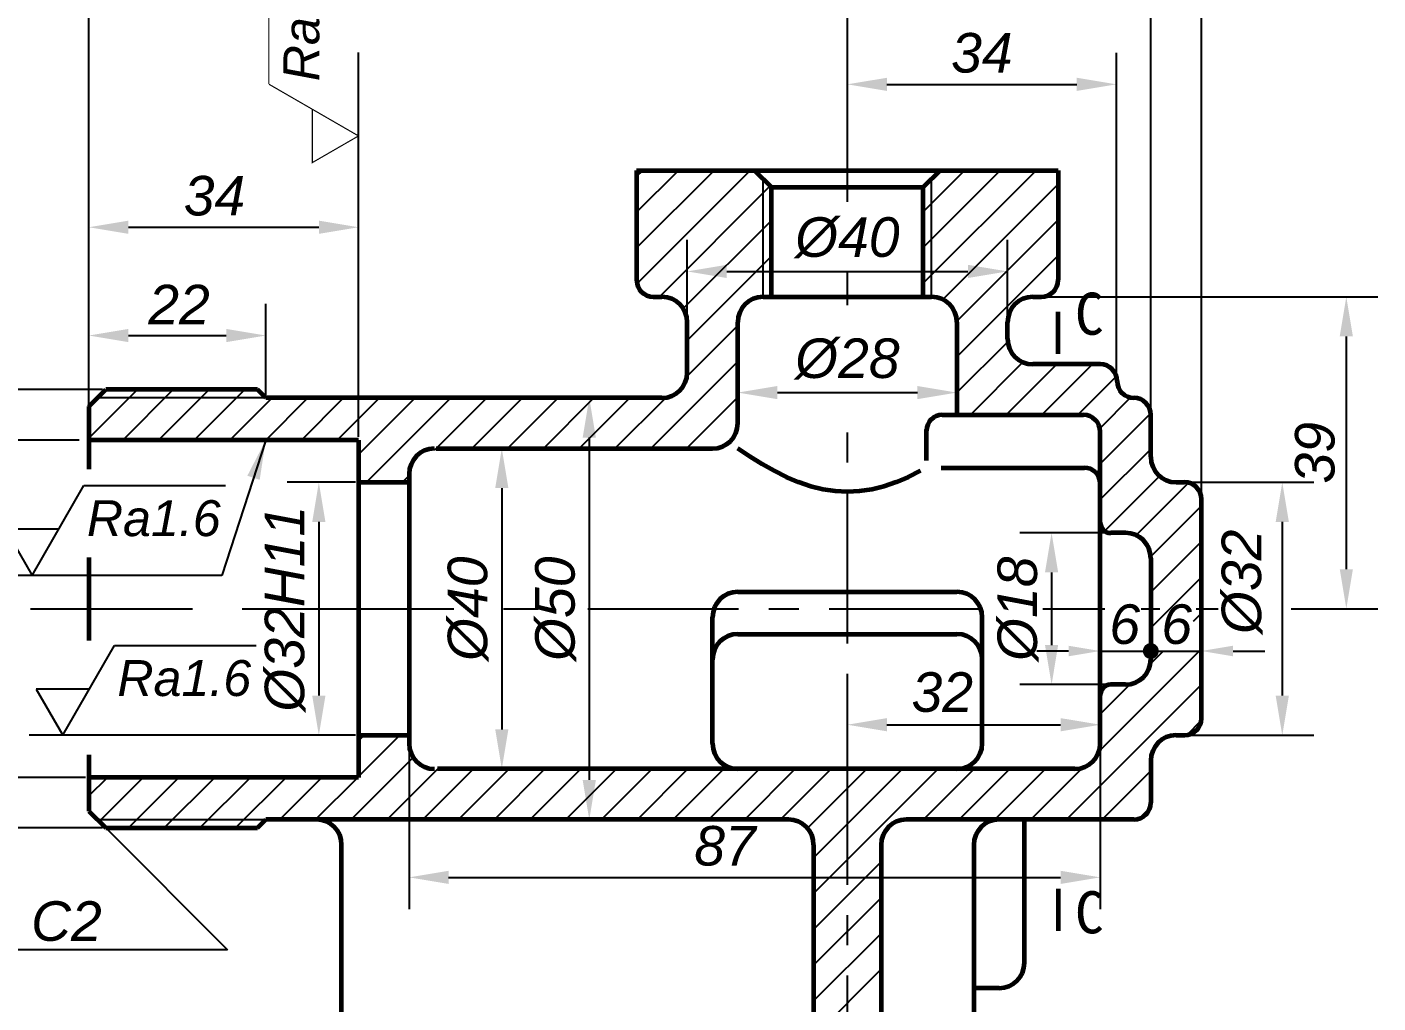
# Model space of a CAD drawing. Header units: millimetres. Extents: x 769 to 2439, y 381 to 1643.
# Drawn here: x 817.9 to 903.3, y 534.7 to 596.3 of the extents above; entities that cross this region are included whole.
import ezdxf
from ezdxf.enums import TextEntityAlignment as Align

# ---------------------------------------------------------------- set-up
doc = ezdxf.new("R2010")
doc.units = ezdxf.units.MM
doc.linetypes.add('CENTER', pattern=[50.8, 31.75, -6.35, 6.35, -6.35])
doc.layers.add('7标注层', color=7, linetype='Continuous')
doc.layers.add('答案细实线', color=7, linetype='Continuous')
doc.layers.add('答案粗实线', color=7, linetype='Continuous', lineweight=60)
doc.styles.add('DIM', font='ariali.ttf')
doc.styles.add('style1', font='', dxfattribs={"width": 0.7, "oblique": 15, "height": 3.5})
doc.styles.add('汉字', font='gbenor.shx', dxfattribs={"height": 5, "bigfont": 'gbcbig.shx'})
doc.styles.get('style1').set_extended_font_data('FangSong_GB2312')
doc.dimstyles.new('副本 Standard', dxfattribs={"dimtxt": 2.5, "dimasz": 2.5, "dimexe": 2, "dimexo": 0.2, "dimgap": 0.7, "dimtad": 1, "dimdec": 0, "dimlfac": 2, "dimzin": 0, "dimdsep": 46, "dimtxsty": '汉字', "dimcen": 0.09, "dimadec": 0, "dimazin": 0, "dimtfac": 1, "dimtdec": 0, "dimtofl": 0, "dimtmove": 0, "dimatfit": 0, "dimfxl": 0, "dimtolj": 1, "dimtzin": 0, "dimarcsym": 0})

# ---------------------------------------------------------------- blocks, each defined once
blk = doc.blocks.new('*D124')
at = {"layer": '7标注层', "color": 0, "lineweight": -2, "ltscale": 0.8, "transparency": 16777216}
for p, q in [((821.833, 570.563), (821.833, 604.325)), ((869.756, 587.659), (869.756, 604.325)), ((824.333, 602.325), (867.256, 602.325))]:
    blk.add_line(p, q, dxfattribs=at)
at = {"layer": '7标注层', "color": 0, "ltscale": 0.8, "transparency": 16777216}
for points in [[(824.333, 602.742), (824.333, 601.909), (821.833, 602.325)], [(867.256, 602.742), (867.256, 601.909), (869.756, 602.325)]]:
    blk.add_solid(points, dxfattribs=at)
at = {"layer": 'Defpoints', "color": 0, "ltscale": 0.8, "transparency": 16777216}
for p in [(869.756, 602.325), (869.756, 587.459, 0.666), (821.833, 570.363)]:
    blk.add_point(p, dxfattribs=at)
at = {"layer": '7标注层', "color": 0, "ltscale": 0.8, "transparency": 16777216, "insert": (845.708, 604.302), "char_height": 2.5, "attachment_point": 5, "style": 'DIM'}
blk.add_mtext('\\A1;96', dxfattribs=at)
blk = doc.blocks.new('*D125')
at = {"layer": '7标注层', "color": 0, "lineweight": -2, "ltscale": 0.8, "transparency": 16777216}
for p, q in [((869.756, 602.525), (869.756, 604.325)), ((892.12, 566.692), (892.12, 604.325)), ((872.256, 602.325), (889.62, 602.325))]:
    blk.add_line(p, q, dxfattribs=at)
at = {"layer": '7标注层', "color": 0, "ltscale": 0.8, "transparency": 16777216}
for points in [[(872.256, 602.742), (872.256, 601.909), (869.756, 602.325)], [(889.62, 602.742), (889.62, 601.909), (892.12, 602.325)]]:
    blk.add_solid(points, dxfattribs=at)
at = {"layer": 'Defpoints', "color": 0, "ltscale": 0.8, "transparency": 16777216}
for p in [(869.756, 602.325, -0.666), (892.12, 602.325), (892.12, 566.492, -0.133)]:
    blk.add_point(p, dxfattribs=at)
at = {"layer": '7标注层', "color": 0, "ltscale": 0.8, "transparency": 16777216, "insert": (880.938, 604.296), "char_height": 2.5, "attachment_point": 5, "style": 'DIM'}
blk.add_mtext('\\A1;45', dxfattribs=at)
blk = doc.blocks.new('*D126')
at = {"layer": '7标注层', "color": 0, "lineweight": -2, "ltscale": 0.8, "transparency": 16777216}
for p, q in [((869.756, 587.459), (869.756, 594.69)), ((886.749, 574.457), (886.749, 594.69)), ((872.256, 592.69), (884.249, 592.69))]:
    blk.add_line(p, q, dxfattribs=at)
at = {"layer": '7标注层', "color": 0, "ltscale": 0.8, "transparency": 16777216}
for points in [[(872.256, 593.106), (872.256, 592.273), (869.756, 592.69)], [(884.249, 593.106), (884.249, 592.273), (886.749, 592.69)]]:
    blk.add_solid(points, dxfattribs=at)
at = {"layer": 'Defpoints', "color": 0, "ltscale": 0.8, "transparency": 16777216}
for p in [(886.749, 592.69), (869.756, 587.259, -0.666), (886.749, 574.257, -0.133)]:
    blk.add_point(p, dxfattribs=at)
at = {"layer": '7标注层', "color": 0, "ltscale": 0.8, "transparency": 16777216, "insert": (878.253, 594.666), "char_height": 2.5, "attachment_point": 5, "style": 'DIM'}
blk.add_mtext('\\A1;34', dxfattribs=at)
blk = doc.blocks.new('*D127')
at = {"layer": '7标注层', "color": 0, "lineweight": -2, "ltscale": 0.8, "transparency": 16777216}
for p, q in [((869.756, 587.859), (869.756, 599.337)), ((888.925, 572.017), (888.925, 599.337)), ((872.256, 597.337), (886.425, 597.337))]:
    blk.add_line(p, q, dxfattribs=at)
at = {"layer": '7标注层', "color": 0, "ltscale": 0.8, "transparency": 16777216}
for points in [[(872.256, 597.754), (872.256, 596.921), (869.756, 597.337)], [(886.425, 597.754), (886.425, 596.921), (888.925, 597.337)]]:
    blk.add_solid(points, dxfattribs=at)
at = {"layer": 'Defpoints', "color": 0, "ltscale": 0.8, "transparency": 16777216}
for p in [(888.925, 597.337), (869.756, 587.659, -0.666), (888.925, 571.817, -0.133)]:
    blk.add_point(p, dxfattribs=at)
at = {"layer": '7标注层', "color": 0, "ltscale": 0.8, "transparency": 16777216, "insert": (879.543, 599.315), "char_height": 2.5, "attachment_point": 5, "style": 'DIM'}
blk.add_mtext('\\A1;38', dxfattribs=at)
blk = doc.blocks.new('*D12')
at = {"layer": '7标注层', "color": 0, "lineweight": -2, "ltscale": 0.8, "transparency": 16777216}
for p, q in [((821.833, 572.55), (821.833, 585.664)), ((838.872, 570.42), (838.872, 585.664)), ((824.333, 583.664), (836.372, 583.664))]:
    blk.add_line(p, q, dxfattribs=at)
at = {"layer": '7标注层', "color": 0, "ltscale": 0.8, "transparency": 16777216}
for points in [[(824.333, 584.081), (824.333, 583.247), (821.833, 583.664)], [(836.372, 584.081), (836.372, 583.247), (838.872, 583.664)]]:
    blk.add_solid(points, dxfattribs=at)
at = {"layer": 'Defpoints', "color": 0, "ltscale": 0.8, "transparency": 16777216}
for p in [(838.872, 583.664), (821.833, 572.35, -0.133), (838.872, 570.22, -0.133)]:
    blk.add_point(p, dxfattribs=at)
at = {"layer": '7标注层', "color": 0, "ltscale": 0.8, "transparency": 16777216, "insert": (829.773, 585.64), "char_height": 2.5, "attachment_point": 5, "style": 'DIM'}
blk.add_mtext('\\A1;34', dxfattribs=at)
blk = doc.blocks.new('*D128')
at = {"layer": '7标注层', "color": 0, "lineweight": -2, "ltscale": 0.8, "transparency": 16777216}
for p, q in [((821.833, 572.612), (821.833, 578.825)), ((833.015, 573.082), (833.015, 578.825)), ((824.333, 576.825), (830.515, 576.825))]:
    blk.add_line(p, q, dxfattribs=at)
at = {"layer": '7标注层', "color": 0, "ltscale": 0.8, "transparency": 16777216}
for points in [[(824.333, 577.242), (824.333, 576.409), (821.833, 576.825)], [(830.515, 577.242), (830.515, 576.409), (833.015, 576.825)]]:
    blk.add_solid(points, dxfattribs=at)
at = {"layer": 'Defpoints', "color": 0, "ltscale": 0.8, "transparency": 16777216}
for p in [(833.015, 576.825), (833.015, 572.882, -0.133), (821.833, 572.412)]:
    blk.add_point(p, dxfattribs=at)
at = {"layer": '7标注层', "color": 0, "ltscale": 0.8, "transparency": 16777216, "insert": (827.534, 578.781), "char_height": 2.5, "attachment_point": 5, "style": 'DIM'}
blk.add_mtext('\\A1;22', dxfattribs=at)
blk = doc.blocks.new('*D13')
at = {"layer": '7标注层', "color": 0, "lineweight": -2, "ltscale": 0.8, "transparency": 16777216}
for p, q in [((822.698, 573.415), (804.955, 573.415)), ((806.955, 570.915), (806.955, 548.226)), ((822.698, 545.726), (804.955, 545.726))]:
    blk.add_line(p, q, dxfattribs=at)
at = {"layer": '7标注层', "color": 0, "ltscale": 0.8, "transparency": 16777216}
for points in [[(806.538, 570.915), (807.371, 570.915), (806.955, 573.415)], [(806.538, 548.226), (807.371, 548.226), (806.955, 545.726)]]:
    blk.add_solid(points, dxfattribs=at)
at = {"layer": 'Defpoints', "color": 0, "ltscale": 0.8, "transparency": 16777216}
for p in [(822.898, 573.415, -0.133), (806.955, 545.726), (822.898, 545.726, -0.133)]:
    blk.add_point(p, dxfattribs=at)
at = {"layer": '7标注层', "color": 0, "ltscale": 0.8, "transparency": 16777216, "insert": (804.978, 559.57), "char_height": 2.5, "attachment_point": 5, "rotation": 90, "style": 'DIM'}
blk.add_mtext('\\A1;M56x2', dxfattribs=at)
blk = doc.blocks.new('*D129')
at = {"layer": '7标注层', "color": 0, "lineweight": -2, "ltscale": 0.8, "transparency": 16777216}
for p, q in [((821.22, 570.22), (811.829, 570.22)), ((813.829, 551.42), (813.829, 567.72)), ((821.633, 548.92), (811.829, 548.92))]:
    blk.add_line(p, q, dxfattribs=at)
at = {"layer": '7标注层', "color": 0, "ltscale": 0.8, "transparency": 16777216}
for points in [[(813.412, 567.72), (814.245, 567.72), (813.829, 570.22)], [(813.412, 551.42), (814.245, 551.42), (813.829, 548.92)]]:
    blk.add_solid(points, dxfattribs=at)
at = {"layer": 'Defpoints', "color": 0, "ltscale": 0.8, "transparency": 16777216}
for p in [(813.829, 570.22), (821.42, 570.22, -0.624), (821.833, 548.92, 3.516)]:
    blk.add_point(p, dxfattribs=at)
at = {"layer": '7标注层', "color": 0, "ltscale": 0.8, "transparency": 16777216, "insert": (811.706, 559.57), "char_height": 2.5, "attachment_point": 5, "rotation": 90, "style": 'DIM'}
blk.add_mtext('\\A1;%%c42H11', dxfattribs=at)
blk = doc.blocks.new('*D132')
at = {"layer": '7标注层', "color": 0, "lineweight": -2, "ltscale": 0.8, "transparency": 16777216}
for p, q in [((842.067, 551.383), (842.067, 540.605)), ((885.73, 550.83), (885.73, 540.605)), ((844.567, 542.605), (883.23, 542.605))]:
    blk.add_line(p, q, dxfattribs=at)
at = {"layer": '7标注层', "color": 0, "ltscale": 0.8, "transparency": 16777216}
for points in [[(844.567, 543.022), (844.567, 542.189), (842.067, 542.605)], [(883.23, 543.022), (883.23, 542.189), (885.73, 542.605)]]:
    blk.add_solid(points, dxfattribs=at)
at = {"layer": 'Defpoints', "color": 0, "ltscale": 0.8, "transparency": 16777216}
for p in [(842.067, 551.583, -0.133), (885.73, 551.03, -0.133), (885.73, 542.605)]:
    blk.add_point(p, dxfattribs=at)
at = {"layer": '7标注层', "color": 0, "ltscale": 0.8, "transparency": 16777216, "insert": (862.025, 544.583), "char_height": 2.5, "attachment_point": 5, "style": 'DIM'}
blk.add_mtext('\\A1;87', dxfattribs=at)
blk = doc.blocks.new('*D133')
at = {"layer": '7标注层', "color": 0, "lineweight": -2, "ltscale": 0.8, "transparency": 16777216}
for p, q in [((838.672, 567.557), (834.365, 567.557)), ((836.365, 565.057), (836.365, 554.083)), ((838.672, 551.583), (834.365, 551.583))]:
    blk.add_line(p, q, dxfattribs=at)
at = {"layer": '7标注层', "color": 0, "ltscale": 0.8, "transparency": 16777216}
for points in [[(835.948, 565.057), (836.782, 565.057), (836.365, 567.557)], [(835.948, 554.083), (836.782, 554.083), (836.365, 551.583)]]:
    blk.add_solid(points, dxfattribs=at)
at = {"layer": 'Defpoints', "color": 0, "ltscale": 0.8, "transparency": 16777216}
for p in [(838.872, 567.557, -0.133), (836.365, 551.583), (838.872, 551.583, -0.133)]:
    blk.add_point(p, dxfattribs=at)
at = {"layer": '7标注层', "color": 0, "ltscale": 0.8, "transparency": 16777216, "insert": (834.242, 559.57), "char_height": 2.5, "attachment_point": 5, "rotation": 90, "style": 'DIM'}
blk.add_mtext('\\A1;%%c32H11', dxfattribs=at)
blk = doc.blocks.new('*D16')
at = {"layer": '7标注层', "color": 0, "lineweight": -2, "ltscale": 0.8, "transparency": 16777216}
for p, q in [((847.724, 569.687), (845.924, 569.687)), ((847.924, 567.187), (847.924, 551.953)), ((848.124, 549.453), (849.924, 549.453))]:
    blk.add_line(p, q, dxfattribs=at)
at = {"layer": '7标注层', "color": 0, "ltscale": 0.8, "transparency": 16777216}
for points in [[(847.508, 567.187), (848.341, 567.187), (847.924, 569.687)], [(847.508, 551.953), (848.341, 551.953), (847.924, 549.453)]]:
    blk.add_solid(points, dxfattribs=at)
at = {"layer": 'Defpoints', "color": 0, "ltscale": 0.8, "transparency": 16777216}
for p in [(847.924, 569.687, -0.133), (847.924, 549.453, -0.133), (847.924, 549.453)]:
    blk.add_point(p, dxfattribs=at)
at = {"layer": '7标注层', "color": 0, "ltscale": 0.8, "transparency": 16777216, "insert": (845.801, 559.57), "char_height": 2.5, "attachment_point": 5, "rotation": 90, "style": 'DIM'}
blk.add_mtext('\\A1;%%C40', dxfattribs=at)
blk = doc.blocks.new('*D17')
at = {"layer": '7标注层', "color": 0, "lineweight": -2, "ltscale": 0.8, "transparency": 16777216}
for p, q in [((853.449, 572.882), (855.451, 572.882)), ((853.451, 570.382), (853.451, 548.758)), ((853.651, 546.258), (855.451, 546.258))]:
    blk.add_line(p, q, dxfattribs=at)
at = {"layer": '7标注层', "color": 0, "ltscale": 0.8, "transparency": 16777216}
for points in [[(853.034, 570.382), (853.868, 570.382), (853.451, 572.882)], [(853.034, 548.758), (853.868, 548.758), (853.451, 546.258)]]:
    blk.add_solid(points, dxfattribs=at)
at = {"layer": 'Defpoints', "color": 0, "ltscale": 0.8, "transparency": 16777216}
for p in [(853.249, 572.882, -0.133), (853.451, 546.258, 1.46), (853.451, 546.258)]:
    blk.add_point(p, dxfattribs=at)
at = {"layer": '7标注层', "color": 0, "ltscale": 0.8, "transparency": 16777216, "insert": (851.328, 559.57), "char_height": 2.5, "attachment_point": 5, "rotation": 90, "style": 'DIM'}
blk.add_mtext('\\A1;%%C50', dxfattribs=at)
blk = doc.blocks.new('*D18')
at = {"layer": '7标注层', "color": 0, "lineweight": -2, "ltscale": 0.8, "transparency": 16777216}
for p, q in [((886.196, 564.362), (880.658, 564.362)), ((882.658, 561.862), (882.658, 557.278)), ((886.196, 554.778), (880.658, 554.778))]:
    blk.add_line(p, q, dxfattribs=at)
at = {"layer": '7标注层', "color": 0, "ltscale": 0.8, "transparency": 16777216}
for points in [[(882.241, 561.862), (883.074, 561.862), (882.658, 564.362)], [(882.241, 557.278), (883.074, 557.278), (882.658, 554.778)]]:
    blk.add_solid(points, dxfattribs=at)
at = {"layer": 'Defpoints', "color": 0, "ltscale": 0.8, "transparency": 16777216}
for p in [(886.396, 564.362, -0.133), (882.658, 554.778), (886.396, 554.778, -0.133)]:
    blk.add_point(p, dxfattribs=at)
at = {"layer": '7标注层', "color": 0, "ltscale": 0.8, "transparency": 16777216, "insert": (880.535, 559.57), "char_height": 2.5, "attachment_point": 5, "rotation": 90, "style": 'DIM'}
blk.add_mtext('\\A1;%%C18', dxfattribs=at)
blk = doc.blocks.new('*D134')
at = {"layer": '7标注层', "color": 0, "lineweight": -2, "ltscale": 0.8, "transparency": 16777216}
for p, q in [((869.756, 549.653), (869.756, 554.246)), ((885.73, 551.25), (885.73, 554.246)), ((872.256, 552.246), (883.23, 552.246))]:
    blk.add_line(p, q, dxfattribs=at)
at = {"layer": '7标注层', "color": 0, "ltscale": 0.8, "transparency": 16777216}
for points in [[(872.256, 552.662), (872.256, 551.829), (869.756, 552.246)], [(883.23, 552.662), (883.23, 551.829), (885.73, 552.246)]]:
    blk.add_solid(points, dxfattribs=at)
at = {"layer": 'Defpoints', "color": 0, "ltscale": 0.8, "transparency": 16777216}
for p in [(885.73, 552.246), (885.73, 551.05, -0.133), (869.756, 549.453, -0.133)]:
    blk.add_point(p, dxfattribs=at)
at = {"layer": '7标注层', "color": 0, "ltscale": 0.8, "transparency": 16777216, "insert": (875.753, 554.291), "char_height": 2.5, "attachment_point": 5, "style": 'DIM'}
blk.add_mtext('\\A1;32', dxfattribs=at)
blk = doc.blocks.new('*D135')
at = {"layer": '7标注层', "color": 0, "lineweight": -2, "ltscale": 0.8, "transparency": 16777216}
for p, q in [((859.639, 576.715), (859.639, 582.876)), ((879.873, 576.809), (879.873, 582.876)), ((862.139, 580.876), (877.373, 580.876))]:
    blk.add_line(p, q, dxfattribs=at)
at = {"layer": '7标注层', "color": 0, "ltscale": 0.8, "transparency": 16777216}
for points in [[(862.139, 581.292), (862.139, 580.459), (859.639, 580.876)], [(877.373, 581.292), (877.373, 580.459), (879.873, 580.876)]]:
    blk.add_solid(points, dxfattribs=at)
at = {"layer": 'Defpoints', "color": 0, "ltscale": 0.8, "transparency": 16777216}
for p in [(879.873, 580.876), (859.639, 576.515, -0.133), (879.873, 576.609, -0.133)]:
    blk.add_point(p, dxfattribs=at)
at = {"layer": '7标注层', "color": 0, "ltscale": 0.8, "transparency": 16777216, "insert": (869.756, 582.999), "char_height": 2.5, "attachment_point": 5, "style": 'DIM'}
blk.add_mtext('\\A1;%%C40', dxfattribs=at)
blk = doc.blocks.new('*D136')
at = {"layer": '7标注层', "color": 0, "lineweight": -2, "ltscale": 0.8, "transparency": 16777216}
for p, q in [((862.834, 572.007), (862.834, 575.223)), ((876.678, 572.017), (876.678, 575.223)), ((865.334, 573.223), (874.178, 573.223))]:
    blk.add_line(p, q, dxfattribs=at)
at = {"layer": '7标注层', "color": 0, "ltscale": 0.8, "transparency": 16777216}
for points in [[(865.334, 573.639), (865.334, 572.806), (862.834, 573.223)], [(874.178, 573.639), (874.178, 572.806), (876.678, 573.223)]]:
    blk.add_solid(points, dxfattribs=at)
at = {"layer": 'Defpoints', "color": 0, "ltscale": 0.8, "transparency": 16777216}
for p in [(876.678, 573.223), (862.834, 571.807, -0.079), (876.678, 571.817, -0.133)]:
    blk.add_point(p, dxfattribs=at)
at = {"layer": '7标注层', "color": 0, "ltscale": 0.8, "transparency": 16777216, "insert": (869.756, 575.346), "char_height": 2.5, "attachment_point": 5, "style": 'DIM'}
blk.add_mtext('\\A1;%%C28', dxfattribs=at)
blk = doc.blocks.new('*D20')
at = {"layer": '7标注层', "color": 0, "lineweight": -2, "ltscale": 0.8, "transparency": 16777216}
for p, q in [((882.203, 579.272), (903.278, 579.272)), ((901.278, 576.772), (901.278, 562.07)), ((897.796, 559.57), (903.278, 559.57))]:
    blk.add_line(p, q, dxfattribs=at)
at = {"layer": '7标注层', "color": 0, "ltscale": 0.8, "transparency": 16777216}
for points in [[(900.861, 576.772), (901.695, 576.772), (901.278, 579.272)], [(900.861, 562.07), (901.695, 562.07), (901.278, 559.57)]]:
    blk.add_solid(points, dxfattribs=at)
at = {"layer": 'Defpoints', "color": 0, "ltscale": 0.8, "transparency": 16777216}
for p in [(882.003, 579.272, -0.133), (897.596, 559.57), (901.278, 559.57)]:
    blk.add_point(p, dxfattribs=at)
at = {"layer": '7标注层', "color": 0, "ltscale": 0.8, "transparency": 16777216, "insert": (899.301, 569.421), "char_height": 2.5, "attachment_point": 5, "rotation": 90, "style": 'DIM'}
blk.add_mtext('\\A1;39', dxfattribs=at)
blk = doc.blocks.new('*D152')
at = {"layer": '7标注层', "color": 0, "lineweight": -2, "ltscale": 0.8, "transparency": 16777216}
for p, q in [((891.255, 567.557), (899.232, 567.557)), ((897.232, 565.057), (897.232, 554.083)), ((891.255, 551.583), (899.232, 551.583))]:
    blk.add_line(p, q, dxfattribs=at)
at = {"layer": '7标注层', "color": 0, "ltscale": 0.8, "transparency": 16777216}
for points in [[(896.815, 565.057), (897.649, 565.057), (897.232, 567.557)], [(896.815, 554.083), (897.649, 554.083), (897.232, 551.583)]]:
    blk.add_solid(points, dxfattribs=at)
at = {"layer": 'Defpoints', "color": 0, "ltscale": 0.8, "transparency": 16777216}
for p in [(891.055, 567.557, -0.133), (891.055, 551.583, -0.133), (897.232, 551.583)]:
    blk.add_point(p, dxfattribs=at)
at = {"layer": '7标注层', "color": 0, "ltscale": 0.8, "transparency": 16777216, "insert": (894.696, 561.27), "char_height": 2.5, "attachment_point": 5, "rotation": 90, "style": 'DIM'}
blk.add_mtext('\\A1;%%c32', dxfattribs=at)

msp = doc.modelspace()

# ---------------------------------------------------------------- linework, layer by layer
for p, q in [((869.756, 585.267, 1.766), (869.756, 593.116, 4.049)), ((869.756, 585.928, 1.425), (869.756, 593.116, 3.516)), ((869.756, 578.739, -0.133), (869.756, 580.876, 0.488)), ((818.145, 559.57, -0.133), (828.382, 559.57, -0.133)), ((831.524, 559.57, -0.133), (844.889, 559.57, 4.049)), ((831.524, 559.57, -0.666), (844.889, 559.57, 3.516)), ((848.031, 559.57, -0.133), (850.214, 559.57, -0.133)), ((848.031, 559.57, -0.666), (850.214, 559.57, -0.666)), ((882.109, 559.57, -0.133), (886.028, 559.57, -0.133)), ((882.109, 559.57, -0.666), (886.028, 559.57, -0.666)), ((888.326, 559.57, -0.133), (889.49, 559.57, -0.133)), ((888.326, 559.57, -0.666), (889.49, 559.57, -0.666)), ((891.787, 559.57, -0.133), (893.185, 559.57, -0.133)), ((891.787, 559.57, -0.666), (893.185, 559.57, -0.666))]:
    msp.add_line(p, q)
at = {"linetype": 'CENTER', "ltscale": 0.3}
for p, q in [((869.756, 511.647, -0.133), (869.756, 572.436, -0.133)), ((818.145, 559.57, -0.666), (828.382, 559.57, -0.666)), ((853.356, 559.57, -0.133), (878.968, 559.57, -0.133))]:
    msp.add_line(p, q, dxfattribs=at)
at = {"layer": '7标注层'}
for p, q in [((838.872, 584.164), (838.872, 594.7)), ((818.257, 561.681, -0.133), (821.528, 567.346, -0.133)), ((819.94, 564.595, -0.133), (816.575, 564.595, -0.133)), ((816.575, 564.595, -0.133), (818.257, 561.681, -0.133)), ((830.237, 561.681, -0.133), (815.784, 561.681, -0.133)), ((885.73, 557.067), (885.73, 557.401)), ((820.184, 551.583), (823.454, 557.247)), ((883.73, 556.901), (881.73, 556.901)), ((885.73, 556.901), (892.12, 556.901, -0.133)), ((888.925, 556.736), (888.925, 556.401)), ((894.12, 556.901, -0.133), (896.12, 556.901, -0.133)), ((821.866, 554.496), (818.501, 554.496)), ((818.501, 554.496), (820.184, 551.583)), ((835.865, 551.583), (818.069, 551.583)), ((822.898, 545.726, -0.666), (830.591, 538.032, 0.211)), ((830.591, 538.032, 0.211), (801.964, 538.032, 0.211))]:
    msp.add_line(p, q, dxfattribs=at)
at = {"layer": '7标注层', "const_width": 0.0726}
msp.add_lwpolyline([(835.958, 591.114), (835.958, 587.75), (838.872, 589.432), (833.207, 592.702)], dxfattribs=at)
at = {"layer": '7标注层', "const_width": 0.432, "elevation": -0.067}
msp.add_lwpolyline([(888.641, 556.901, 1), (889.209, 556.901, 1)], format="xyb", close=True, dxfattribs=at)
at = {"layer": '7标注层'}
for points in [[(883.73, 557.234), (883.73, 556.568), (885.73, 556.901)], [(894.12, 557.234, -0.133), (894.12, 556.568, -0.133), (892.12, 556.901, -0.133)]]:
    msp.add_solid(points, dxfattribs=at)
at = {"layer": '答案粗实线'}
for p, q in [((856.444, 587.259, -0.133), (883.068, 587.259, -0.133)), ((856.444, 587.259, -0.133), (856.444, 580.337, 4.049)), ((856.444, 587.259, -0.666), (883.068, 587.259, -0.666)), ((856.444, 587.259, -0.666), (856.444, 580.337, 3.516)), ((863.899, 587.259, -0.133), (864.964, 586.194, -0.133)), ((863.899, 587.259, -0.666), (864.964, 586.194, -0.666)), ((875.613, 587.259, -0.133), (874.548, 586.194, -0.133)), ((875.613, 587.259, -0.666), (874.548, 586.194, -0.666)), ((883.068, 587.259, -0.133), (883.068, 580.337, 4.049)), ((883.068, 587.259, -0.666), (883.068, 580.337, 3.516)), ((864.964, 579.272, -0.133), (864.964, 586.194, -0.133)), ((864.964, 586.194, -0.133), (874.548, 586.194, -0.133)), ((864.964, 579.272, -0.666), (864.964, 586.194, -0.666)), ((864.964, 586.194, -0.666), (874.548, 586.194, -0.666)), ((874.548, 579.272, -0.133), (874.548, 586.194, -0.133)), ((874.548, 579.272, -0.666), (874.548, 586.194, -0.666)), ((857.509, 579.272, -0.133), (858.041, 579.272, -0.133)), ((857.509, 579.272, -0.666), (858.041, 579.272, -0.666)), ((864.431, 579.272, -0.133), (875.081, 579.272, 4.049)), ((864.431, 579.272, -0.666), (875.081, 579.272, 3.516)), ((881.47, 579.272, -0.133), (882.003, 579.272, -0.133)), ((881.47, 579.272, -0.666), (882.003, 579.272, -0.666)), ((859.639, 574.479, -0.133), (859.639, 577.674, 4.049)), ((859.639, 574.479, -0.666), (859.639, 577.674, 3.516)), ((862.834, 571.285, -0.133), (862.834, 577.674, 0.532)), ((862.834, 571.285, -0.666), (862.834, 577.674)), ((876.678, 577.674, -0.133), (876.678, 571.817, -0.133)), ((876.678, 577.674, -0.666), (876.678, 571.817, -0.666)), ((879.873, 576.609, -0.133), (879.873, 577.674, -0.133)), ((879.873, 576.609, -0.666), (879.873, 577.674, -0.666)), ((885.73, 575.012, -0.133), (881.47, 575.012, 4.049)), ((885.73, 575.012, -0.666), (881.47, 575.012, 3.516)), ((821.833, 572.35, -0.133), (822.898, 573.415, -0.133)), ((821.833, 572.35, -0.666), (822.898, 573.415, -0.666)), ((832.482, 573.415, -0.133), (822.898, 573.415, -0.133)), ((832.482, 573.415, -0.666), (822.898, 573.415, -0.666)), ((833.015, 572.882, -0.133), (832.482, 573.415, 4.049)), ((833.015, 572.882, -0.666), (832.482, 573.415, 3.516)), ((838.872, 572.882, -0.133), (833.015, 572.882, -0.133)), ((838.872, 572.882, -0.666), (833.015, 572.882, -0.666)), ((858.041, 572.882, -0.133), (838.872, 572.882, -0.133)), ((858.041, 572.882, -0.666), (838.872, 572.882, -0.666)), ((821.833, 572.35, -0.666), (821.833, 568.377, -0.666)), ((875.749, 571.817, -0.133), (884.665, 571.817, -0.133)), ((875.749, 571.817, -0.666), (884.665, 571.817, -0.666)), ((888.925, 569.155, -0.133), (888.925, 571.817, 4.049)), ((888.925, 569.155, -0.666), (888.925, 571.817, 3.516)), ((838.872, 570.22, -0.133), (821.833, 570.22, -0.133)), ((838.872, 570.22, -0.666), (821.833, 570.22, -0.666)), ((838.872, 570.22, -0.133), (838.872, 548.92, -0.133)), ((838.872, 570.22, -0.666), (838.872, 548.92, -0.666)), ((874.751, 568.924, -0.133), (874.751, 570.899, 4.049)), ((874.751, 568.924, -0.666), (874.751, 570.899, 3.516)), ((885.73, 551.05, -0.133), (885.73, 570.752, 4.049)), ((885.73, 551.05, -0.666), (885.73, 570.752, 3.516)), ((843.774, 569.687, -0.133), (861.236, 569.687, -0.133)), ((843.774, 569.687, -0.666), (861.236, 569.687, -0.666)), ((863.603, 569.177, -0.133), (862.834, 569.687, -0.133)), ((863.603, 569.177, -0.666), (862.834, 569.687, -0.666)), ((864.372, 568.704, -0.133), (863.603, 569.177, -0.133)), ((864.372, 568.704, -0.666), (863.603, 569.177, -0.666)), ((865.141, 568.273, -0.133), (864.372, 568.704, -0.133)), ((865.141, 568.273, -0.666), (864.372, 568.704, -0.666)), ((875.673, 568.48, -0.133), (884.732, 568.48, -0.133)), ((875.673, 568.48, -0.666), (884.732, 568.48, -0.666)), ((842.067, 568.09, -0.133), (842.067, 551.05, 4.049)), ((842.067, 568.09, -0.666), (842.067, 551.05, 3.516)), ((865.91, 567.89, -0.133), (865.141, 568.273, -0.133)), ((865.91, 567.89, -0.666), (865.141, 568.273, -0.666)), ((866.679, 567.564, -0.133), (865.91, 567.89, -0.133)), ((866.679, 567.564, -0.666), (865.91, 567.89, -0.666)), ((873.602, 567.89, -0.133), (872.832, 567.564, -0.133)), ((873.602, 567.89, -0.666), (872.832, 567.564, -0.666)), ((874.371, 568.273, -0.133), (873.602, 567.89, 4.049)), ((874.371, 568.273, -0.666), (873.602, 567.89, 3.516)), ((838.872, 567.557, -0.133), (842.067, 567.557, -0.133)), ((838.872, 567.557, -0.666), (842.067, 567.557, -0.666)), ((867.448, 567.301, -0.133), (866.679, 567.564, -0.133)), ((867.448, 567.301, -0.666), (866.679, 567.564, -0.666)), ((868.218, 567.107, -0.133), (867.448, 567.301, -0.133)), ((868.218, 567.107, -0.666), (867.448, 567.301, -0.666)), ((868.987, 566.988, -0.133), (868.218, 567.107, -0.133)), ((868.987, 566.988, -0.666), (868.218, 567.107, -0.666)), ((869.756, 566.948, -0.133), (868.987, 566.988, -0.133)), ((869.756, 566.948, -0.666), (868.987, 566.988, -0.666)), ((870.525, 566.988, -0.133), (869.756, 566.948, -0.133)), ((870.525, 566.988, -0.666), (869.756, 566.948, -0.666)), ((871.294, 567.107, -0.133), (870.525, 566.988, -0.133)), ((871.294, 567.107, -0.666), (870.525, 566.988, -0.666)), ((872.063, 567.301, -0.133), (871.294, 567.107, -0.133)), ((872.063, 567.301, -0.666), (871.294, 567.107, -0.666)), ((872.832, 567.564, -0.133), (872.063, 567.301, -0.133)), ((872.832, 567.564, -0.666), (872.063, 567.301, -0.666)), ((890.523, 567.557, -0.133), (891.055, 567.557, 4.049)), ((890.523, 567.557, -0.666), (891.055, 567.557, 3.516)), ((892.12, 552.648, -0.133), (892.12, 566.492, -0.133)), ((892.12, 552.648, -0.666), (892.12, 566.492, -0.666)), ((887.328, 564.362, -0.133), (886.396, 564.362, -0.133)), ((887.328, 564.362, -0.666), (886.396, 564.362, -0.666)), ((821.833, 562.814, -0.666), (821.833, 557.56, -0.666)), ((888.925, 562.765, -0.133), (888.925, 556.375, 4.049)), ((888.925, 562.765, -0.666), (888.925, 556.375, 3.516)), ((862.834, 560.637, -0.133), (876.678, 560.637, 4.049)), ((862.834, 560.637, -0.666), (876.678, 560.637, 3.516)), ((861.236, 551.05, -0.133), (861.236, 559.039, -0.133)), ((861.236, 551.05, -0.666), (861.236, 559.039, -0.666)), ((878.276, 551.05, -0.133), (878.276, 559.039, -0.133)), ((878.276, 551.05, -0.666), (878.276, 559.039, -0.666)), ((862.834, 557.973, -0.133), (876.678, 557.973, -0.133)), ((862.834, 557.973, -0.666), (876.678, 557.973, -0.666)), ((887.328, 554.778, -0.133), (886.396, 554.778, -0.133)), ((887.328, 554.778, -0.666), (886.396, 554.778, -0.666)), ((838.872, 551.583, -0.133), (842.067, 551.583, -0.133)), ((838.872, 551.583, -0.666), (842.067, 551.583, -0.666)), ((890.523, 551.583, -0.133), (891.055, 551.583, -0.133)), ((890.523, 551.583, -0.666), (891.055, 551.583, -0.666)), ((821.833, 550.349, -0.666), (821.833, 546.791, -0.666)), ((888.925, 549.985, -0.133), (888.925, 547.323, 4.049)), ((888.925, 549.985, -0.666), (888.925, 547.323, 3.516)), ((838.872, 548.92, -0.133), (821.833, 548.92, 4.049)), ((838.872, 548.92, -0.666), (821.833, 548.92, 3.516)), ((884.133, 549.453, -0.133), (843.872, 549.453, -0.133)), ((884.133, 549.453, -0.666), (843.872, 549.453, -0.666)), ((821.833, 546.791, -0.133), (822.898, 545.726, -0.133)), ((821.833, 546.791, -0.666), (822.898, 545.726, -0.666)), ((832.482, 545.726, -0.133), (833.015, 546.258, -0.133)), ((832.482, 545.726, -0.666), (833.015, 546.258, -0.666)), ((866.029, 546.258, -0.133), (833.015, 546.258, 4.049)), ((866.029, 546.258, -0.666), (833.015, 546.258, 3.516)), ((887.86, 546.258, -0.133), (873.483, 546.258, 4.049)), ((887.86, 546.258, -0.666), (873.483, 546.258, 3.516)), ((880.938, 537.206, -0.133), (880.938, 546.258, -0.133)), ((880.938, 537.206, -0.666), (880.938, 546.258, -0.666)), ((822.898, 545.726, -0.133), (832.482, 545.726, -0.133)), ((822.898, 545.726, -0.666), (832.482, 545.726, -0.666)), ((837.807, 523.894, -0.133), (837.807, 544.661, -0.133)), ((837.807, 523.894, -0.666), (837.807, 544.661, -0.666)), ((867.626, 544.661, -0.133), (867.626, 523.894, 4.049)), ((867.626, 544.661, -0.666), (867.626, 523.894, 3.516)), ((871.886, 544.661, -0.133), (871.886, 523.894, 4.049)), ((871.886, 544.661, -0.666), (871.886, 523.894, 3.516)), ((877.743, 544.661, -0.133), (877.743, 523.894, 4.049)), ((877.743, 544.661, -0.666), (877.743, 523.894, 3.516)), ((879.341, 535.608, -0.133), (877.743, 535.608, -0.133)), ((879.341, 535.608, -0.666), (877.743, 535.608, -0.666))]:
    msp.add_line(p, q, dxfattribs=at)
at = {"layer": '答案粗实线', "lineweight": 60}
for p, q in [((883.068, 575.668, -0.133), (883.068, 578.331, -0.133)), ((883.068, 541.885, -0.133), (883.068, 539.223, -0.133))]:
    msp.add_line(p, q, dxfattribs=at)
at = {"layer": '答案粗实线'}
for centre, radius, start, end in [((857.509, 580.337, -0.133), 1.065, 180, 270), ((857.509, 580.337, -0.666), 1.065, 180, 270), ((882.003, 580.337, -0.133), 1.065, 270, 0), ((882.003, 580.337, -0.666), 1.065, 270, 0), ((858.041, 577.674, -0.133), 1.597, 0, 90), ((858.041, 577.674, -0.666), 1.597, 0, 90), ((864.431, 577.674, -0.133), 1.597, 90, 180), ((864.431, 577.674, -0.666), 1.597, 90, 180), ((875.081, 577.674, -0.133), 1.597, 0, 90), ((875.081, 577.674, -0.666), 1.597, 0, 90), ((881.47, 577.674, -0.133), 1.597, 90, 180), ((881.47, 577.674, -0.666), 1.597, 90, 180), ((881.47, 576.609, -0.133), 1.597, 180, 270), ((881.47, 576.609, -0.666), 1.597, 180, 270), ((858.041, 574.479, -0.133), 1.597, 270, 0), ((858.041, 574.479, -0.666), 1.597, 270, 0), ((885.73, 573.947, -0.133), 1.065, 0, 90), ((885.73, 573.947, -0.666), 1.065, 0, 90), ((887.86, 573.947, -0.133), 1.065, 180, 270), ((887.86, 573.947, -0.666), 1.065, 180, 270), ((887.86, 571.817, -0.133), 1.065, 0, 90), ((887.86, 571.817, -0.666), 1.065, 0, 90), ((861.236, 571.285, -0.133), 1.597, 270, 0), ((861.236, 571.285, -0.666), 1.597, 270, 0), ((875.749, 570.819, -0.133), 0.998, 90, 180), ((875.749, 570.819, -0.666), 0.998, 90, 180), ((884.665, 570.752, -0.133), 1.065, 0, 90), ((884.665, 570.752, -0.666), 1.065, 0, 90), ((843.664, 568.09, -0.133), 1.597, 90, 180), ((843.664, 568.09, -0.666), 1.597, 90, 180), ((884.732, 567.482, -0.133), 0.998, 0, 90), ((884.732, 567.482, -0.666), 0.998, 0, 90), ((890.523, 569.155, -0.133), 1.597, 180, 270), ((890.523, 569.155, -0.666), 1.597, 180, 270), ((891.055, 566.492, -0.133), 1.065, 0, 90), ((891.055, 566.492, -0.666), 1.065, 0, 90), ((886.396, 565.028, -0.133), 0.666, 180, 270), ((886.396, 565.028, -0.666), 0.666, 180, 270), ((887.328, 562.765, -0.133), 1.597, 0, 90), ((887.328, 562.765, -0.666), 1.597, 0, 90), ((862.834, 559.039, -0.133), 1.597, 90, 180), ((862.834, 559.039, -0.666), 1.597, 90, 180), ((876.678, 559.039, -0.133), 1.597, 0, 90), ((876.678, 559.039, -0.666), 1.597, 0, 90), ((862.834, 556.375, -0.133), 1.597, 90, 180), ((862.834, 556.375, -0.666), 1.597, 90, 180), ((876.678, 556.375, -0.133), 1.597, 0, 90), ((876.678, 556.375, -0.666), 1.597, 0, 90), ((887.328, 556.375, -0.133), 1.597, 270, 0), ((887.328, 556.375, -0.666), 1.597, 270, 0), ((886.396, 554.112, -0.133), 0.666, 90, 180), ((886.396, 554.112, -0.666), 0.666, 90, 180), ((891.055, 552.648, -0.133), 1.065, 270, 0), ((891.055, 552.648, -0.666), 1.065, 270, 0), ((890.523, 549.985, -0.133), 1.597, 90, 180), ((890.523, 549.985, -0.666), 1.597, 90, 180), ((843.664, 551.05, -0.133), 1.597, 180, 270), ((843.664, 551.05, -0.666), 1.597, 180, 270), ((862.834, 551.05, -0.133), 1.597, 180, 270), ((862.834, 551.05, -0.666), 1.597, 180, 270), ((876.678, 551.05, -0.133), 1.597, 270, 0), ((876.678, 551.05, -0.666), 1.597, 270, 0), ((884.133, 551.05, -0.133), 1.597, 270, 0), ((884.133, 551.05, -0.666), 1.597, 270, 0), ((887.86, 547.323, -0.133), 1.065, 270, 0), ((887.86, 547.323, -0.666), 1.065, 270, 0), ((836.21, 544.661, -0.133), 1.597, 0, 90), ((836.21, 544.661, -0.666), 1.597, 0, 90), ((866.029, 544.661, -0.133), 1.597, 0, 90), ((866.029, 544.661, -0.666), 1.597, 0, 90), ((873.483, 544.661, -0.133), 1.597, 90, 180), ((873.483, 544.661, -0.666), 1.597, 90, 180), ((879.341, 544.661, -0.133), 1.597, 90, 180), ((879.341, 544.661, -0.666), 1.597, 90, 180), ((879.341, 537.206, -0.133), 1.597, 270, 0), ((879.341, 537.206, -0.666), 1.597, 270, 0)]:
    msp.add_arc(centre, radius, start, end, dxfattribs=at)
at = {"layer": '答案细实线'}
for p, q in [((856.444, 582.357, -0.133), (861.346, 587.259, -0.133)), ((856.444, 584.616, -0.133), (859.087, 587.259, -0.133)), ((856.444, 586.875, -0.133), (856.828, 587.259, -0.133)), ((856.444, 582.357, -0.666), (861.346, 587.259, -0.666)), ((856.444, 584.616, -0.666), (859.087, 587.259, -0.666)), ((856.444, 586.875, -0.666), (856.828, 587.259, -0.666)), ((856.466, 580.12, -0.133), (863.605, 587.259, -0.133)), ((856.466, 580.12, -0.666), (863.605, 587.259, -0.666)), ((877.16, 587.259, -0.133), (874.548, 584.647, -0.133)), ((879.419, 587.259, -0.133), (874.548, 582.388, -0.133)), ((881.678, 587.259, -0.133), (874.548, 580.129, -0.133)), ((877.16, 587.259, -0.666), (874.548, 584.647, -0.666)), ((879.419, 587.259, -0.666), (874.548, 582.388, -0.666)), ((881.678, 587.259, -0.666), (874.548, 580.129, -0.666)), ((857.877, 579.272, -0.133), (864.964, 586.358, -0.133)), ((857.877, 579.272, -0.666), (864.964, 586.358, -0.666)), ((864.431, 579.272, -0.133), (864.431, 586.727, -0.133)), ((864.431, 579.272, -0.666), (864.431, 586.727, -0.666)), ((875.081, 579.272, -0.133), (875.081, 586.727, -0.133)), ((875.081, 579.272, -0.666), (875.081, 586.727, -0.666)), ((875.786, 579.108, -0.133), (883.068, 586.39, -0.133)), ((875.786, 579.108, -0.666), (883.068, 586.39, -0.666)), ((859.392, 578.528, -0.133), (864.964, 584.099, -0.133)), ((859.392, 578.528, -0.666), (864.964, 584.099, -0.666)), ((876.677, 577.74, -0.133), (883.068, 584.131, -0.133)), ((876.677, 577.74, -0.666), (883.068, 584.131, -0.666)), ((859.639, 576.515, -0.133), (864.964, 581.84, -0.133)), ((859.639, 576.515, -0.666), (864.964, 581.84, -0.666)), ((876.678, 575.482, -0.133), (883.068, 581.872, -0.133)), ((876.678, 575.482, -0.666), (883.068, 581.872, -0.666)), ((859.62, 574.238, -0.133), (862.834, 577.451, -0.133)), ((859.62, 574.238, -0.666), (862.834, 577.451, -0.666)), ((876.678, 573.223, -0.133), (879.883, 576.428, -0.133)), ((876.678, 573.223, -0.666), (879.883, 576.428, -0.666)), ((857.329, 569.687, -0.133), (862.834, 575.192, -0.133)), ((857.329, 569.687, -0.666), (862.834, 575.192, -0.666)), ((880.851, 575.137, -0.133), (877.532, 571.817, -0.133)), ((880.851, 575.137, -0.666), (877.532, 571.817, -0.666)), ((882.986, 575.012, -0.133), (879.791, 571.817, -0.133)), ((882.986, 575.012, -0.666), (879.791, 571.817, -0.666)), ((885.245, 575.012, -0.133), (882.05, 571.817, -0.133)), ((885.245, 575.012, -0.666), (882.05, 571.817, -0.666)), ((886.749, 574.257, -0.133), (884.309, 571.817, -0.133)), ((886.749, 574.257, -0.666), (884.309, 571.817, -0.666)), ((821.833, 570.337, -0.133), (824.91, 573.415, -0.133)), ((821.833, 570.337, -0.666), (824.91, 573.415, -0.666)), ((833.015, 572.882, -0.133), (822.365, 572.882, 4.049)), ((833.015, 572.882, -0.666), (822.365, 572.882, 3.516)), ((823.974, 570.22, -0.133), (827.169, 573.415, -0.133)), ((823.974, 570.22, -0.666), (827.169, 573.415, -0.666)), ((826.234, 570.22, -0.133), (829.428, 573.415, -0.133)), ((826.234, 570.22, -0.666), (829.428, 573.415, -0.666)), ((828.493, 570.22, -0.133), (831.688, 573.415, -0.133)), ((828.493, 570.22, -0.666), (831.688, 573.415, -0.666)), ((830.752, 570.22, -0.133), (833.414, 572.882, -0.133)), ((830.752, 570.22, -0.666), (833.414, 572.882, -0.666)), ((833.011, 570.22, -0.133), (835.673, 572.882, -0.133)), ((833.011, 570.22, -0.666), (835.673, 572.882, -0.666)), ((835.27, 570.22, -0.133), (837.932, 572.882, -0.133)), ((835.27, 570.22, -0.666), (837.932, 572.882, -0.666)), ((837.529, 570.22, -0.133), (840.192, 572.882, -0.133)), ((837.529, 570.22, -0.666), (840.192, 572.882, -0.666)), ((838.872, 569.303, -0.133), (842.451, 572.882, -0.133)), ((838.872, 569.303, -0.666), (842.451, 572.882, -0.666)), ((839.385, 567.557, -0.133), (844.71, 572.882, -0.133)), ((839.385, 567.557, -0.666), (844.71, 572.882, -0.666)), ((843.692, 569.605, -0.133), (846.969, 572.882, -0.133)), ((843.692, 569.605, -0.666), (846.969, 572.882, -0.666)), ((846.033, 569.687, -0.133), (849.228, 572.882, -0.133)), ((846.033, 569.687, -0.666), (849.228, 572.882, -0.666)), ((848.292, 569.687, -0.133), (851.487, 572.882, -0.133)), ((848.292, 569.687, -0.666), (851.487, 572.882, -0.666)), ((850.551, 569.687, -0.133), (853.746, 572.882, -0.133)), ((850.551, 569.687, -0.666), (853.746, 572.882, -0.666)), ((852.811, 569.687, -0.133), (856.005, 572.882, -0.133)), ((852.811, 569.687, -0.666), (856.005, 572.882, -0.666)), ((855.07, 569.687, -0.133), (858.283, 572.9, -0.133)), ((855.07, 569.687, -0.666), (858.283, 572.9, -0.666)), ((859.588, 569.687, -0.133), (862.834, 572.933, -0.133)), ((859.588, 569.687, -0.666), (862.834, 572.933, -0.666)), ((887.653, 572.902, -0.133), (885.71, 570.959, -0.133)), ((887.653, 572.902, -0.666), (885.71, 570.959, -0.666)), ((888.925, 571.915, -0.133), (885.73, 568.72, -0.133)), ((888.925, 571.915, -0.666), (885.73, 568.72, -0.666)), ((888.827, 571.817, -0.133), (888.921, 571.911, -0.133)), ((888.827, 571.817, -0.666), (888.921, 571.911, -0.666)), ((862.102, 569.942, -0.133), (862.579, 570.419, -0.133)), ((862.102, 569.942, -0.666), (862.579, 570.419, -0.666)), ((885.73, 566.461, -0.133), (888.925, 569.656, -0.133)), ((885.73, 566.461, -0.666), (888.925, 569.656, -0.666)), ((841.644, 567.557, -0.133), (842.067, 567.98, -0.133)), ((841.644, 567.557, -0.666), (842.067, 567.98, -0.666)), ((886.012, 564.484, -0.133), (889.476, 567.948, -0.133)), ((886.012, 564.484, -0.666), (889.476, 567.948, -0.666)), ((821.528, 567.346, -0.133), (830.477, 567.346, -0.133)), ((888.001, 564.214, -0.133), (891.313, 567.526, -0.133)), ((888.001, 564.214, -0.666), (891.313, 567.526, -0.666)), ((888.921, 562.875, -0.133), (892.12, 566.073, -0.133)), ((888.921, 562.875, -0.666), (892.12, 566.073, -0.666)), ((888.925, 560.619, -0.133), (892.12, 563.814, -0.133)), ((888.925, 560.619, -0.666), (892.12, 563.814, -0.666)), ((888.925, 558.36, -0.133), (892.12, 561.555, -0.133)), ((888.925, 558.36, -0.666), (892.12, 561.555, -0.666)), ((891.62, 558.796, -0.666), (892.12, 559.296, -0.666)), ((823.454, 557.247), (832.403, 557.247)), ((885.658, 550.575, -0.133), (892.12, 557.037, -0.133)), ((885.658, 550.575, -0.666), (892.12, 557.037, -0.666)), ((888.896, 556.072, -0.666), (889.735, 556.911, -0.666)), ((883.6, 546.258, -0.133), (892.12, 554.778, -0.133)), ((883.6, 546.258, -0.666), (892.12, 554.778, -0.666)), ((885.73, 552.906, -0.133), (887.631, 554.807, -0.133)), ((885.73, 552.906, -0.666), (887.631, 554.807, -0.666)), ((891.193, 551.592, -0.133), (892.111, 552.51, -0.133)), ((891.193, 551.592, -0.666), (892.111, 552.51, -0.666)), ((838.872, 548.971, -0.133), (841.484, 551.583, -0.133)), ((838.872, 551.23, -0.133), (839.225, 551.583, -0.133)), ((838.872, 548.971, -0.666), (841.484, 551.583, -0.666)), ((838.872, 551.23, -0.666), (839.225, 551.583, -0.666)), ((838.418, 546.258, -0.133), (842.331, 550.171, -0.133)), ((838.418, 546.258, -0.666), (842.331, 550.171, -0.666)), ((821.833, 547.746, -0.133), (823.007, 548.92, -0.133)), ((821.833, 547.746, -0.666), (823.007, 548.92, -0.666)), ((822.485, 546.139, -0.133), (825.267, 548.92, -0.133)), ((822.485, 546.139, -0.666), (825.267, 548.92, -0.666)), ((824.331, 545.726, -0.133), (827.526, 548.92, -0.133)), ((824.331, 545.726, -0.666), (827.526, 548.92, -0.666)), ((826.59, 545.726, -0.133), (829.785, 548.92, -0.133)), ((826.59, 545.726, -0.666), (829.785, 548.92, -0.666)), ((828.849, 545.726, -0.133), (832.044, 548.92, -0.133)), ((828.849, 545.726, -0.666), (832.044, 548.92, -0.666)), ((831.108, 545.726, -0.133), (834.303, 548.92, -0.133)), ((831.108, 545.726, -0.666), (834.303, 548.92, -0.666)), ((833.9, 546.258, -0.133), (836.562, 548.92, -0.133)), ((833.9, 546.258, -0.666), (836.562, 548.92, -0.666)), ((836.159, 546.258, -0.133), (838.821, 548.92, -0.133)), ((836.159, 546.258, -0.666), (838.821, 548.92, -0.666)), ((840.677, 546.258, -0.133), (843.9, 549.481, -0.133)), ((840.677, 546.258, -0.666), (843.9, 549.481, -0.666)), ((842.936, 546.258, -0.133), (846.131, 549.453, -0.133)), ((842.936, 546.258, -0.666), (846.131, 549.453, -0.666)), ((845.195, 546.258, -0.133), (848.39, 549.453, -0.133)), ((845.195, 546.258, -0.666), (848.39, 549.453, -0.666)), ((847.454, 546.258, -0.133), (850.649, 549.453, -0.133)), ((847.454, 546.258, -0.666), (850.649, 549.453, -0.666)), ((849.714, 546.258, -0.133), (852.908, 549.453, -0.133)), ((849.714, 546.258, -0.666), (852.908, 549.453, -0.666)), ((851.973, 546.258, -0.133), (855.168, 549.453, -0.133)), ((851.973, 546.258, -0.666), (855.168, 549.453, -0.666)), ((854.232, 546.258, -0.133), (857.427, 549.453, -0.133)), ((854.232, 546.258, -0.666), (857.427, 549.453, -0.666)), ((856.491, 546.258, -0.133), (859.686, 549.453, -0.133)), ((856.491, 546.258, -0.666), (859.686, 549.453, -0.666)), ((858.75, 546.258, -0.133), (861.945, 549.453, -0.133)), ((858.75, 546.258, -0.666), (861.945, 549.453, -0.666)), ((861.009, 546.258, -0.133), (864.204, 549.453, -0.133)), ((861.009, 546.258, -0.666), (864.204, 549.453, -0.666)), ((863.268, 546.258, -0.133), (866.463, 549.453, -0.133)), ((863.268, 546.258, -0.666), (866.463, 549.453, -0.666)), ((865.527, 546.258, -0.133), (868.722, 549.453, -0.133)), ((865.527, 546.258, -0.666), (868.722, 549.453, -0.666)), ((867.236, 545.707, -0.133), (870.981, 549.453, -0.133)), ((867.236, 545.707, -0.666), (870.981, 549.453, -0.666)), ((867.626, 541.579, -0.133), (875.5, 549.453, -0.133)), ((867.626, 543.838, -0.133), (873.241, 549.453, -0.133)), ((867.626, 541.579, -0.666), (875.5, 549.453, -0.666)), ((867.626, 543.838, -0.666), (873.241, 549.453, -0.666)), ((874.564, 546.258, -0.133), (877.759, 549.453, -0.133)), ((874.564, 546.258, -0.666), (877.759, 549.453, -0.666)), ((876.823, 546.258, -0.133), (880.018, 549.453, -0.133)), ((876.823, 546.258, -0.666), (880.018, 549.453, -0.666)), ((879.082, 546.258, -0.133), (882.277, 549.453, -0.133)), ((879.082, 546.258, -0.666), (882.277, 549.453, -0.666)), ((881.341, 546.258, -0.133), (884.609, 549.525, -0.133)), ((881.341, 546.258, -0.666), (884.609, 549.525, -0.666)), ((885.859, 546.258, -0.133), (888.925, 549.324, -0.133)), ((885.859, 546.258, -0.666), (888.925, 549.324, -0.666)), ((822.365, 546.258, -0.133), (833.015, 546.258, -0.133)), ((822.365, 546.258, -0.666), (833.015, 546.258, -0.666)), ((888.162, 546.302, -0.133), (888.881, 547.021, -0.133)), ((888.162, 546.302, -0.666), (888.881, 547.021, -0.666)), ((867.626, 539.32, -0.133), (871.886, 543.58, -0.133)), ((867.626, 539.32, -0.666), (871.886, 543.58, -0.666)), ((867.626, 537.061, -0.133), (871.886, 541.321, -0.133)), ((867.626, 537.061, -0.666), (871.886, 541.321, -0.666)), ((867.626, 534.802, -0.133), (871.886, 539.062, -0.133)), ((867.626, 534.802, -0.666), (871.886, 539.062, -0.666)), ((867.626, 532.543, -0.133), (871.886, 536.803, -0.133)), ((867.626, 532.543, -0.666), (871.886, 536.803, -0.666))]:
    msp.add_line(p, q, dxfattribs=at)
at = {"layer": '答案细实线', "const_width": 0.07}
msp.add_lwpolyline([(833.207, 592.702), (833.207, 601.651)], dxfattribs=at)

# ---------------------------------------------------------------- texts
at = {"layer": '7标注层', "style": 'DIM'}
msp.add_text('Ra6.3', height=2.268, rotation=90, dxfattribs=at).set_placement((836.397, 592.884))
for p in [(821.71, 564.157, -0.133), (823.636, 554.058)]:
    msp.add_text('Ra1.6', height=2.268, dxfattribs=at).set_placement(p)
at = {"layer": '7标注层', "char_height": 2.5, "style": 'DIM'}
for s, insert, attachment_point in [('\\A1;6', (887.278, 558.579), 5), ('\\A1;6', (890.562, 558.579), 5), ('C2', (818.188, 538.56, -0.138), 7)]:
    msp.add_mtext(s, dxfattribs=dict(at, insert=insert, attachment_point=attachment_point))
at = {"layer": '答案细实线', "style": 'style1', "width": 1.003}
for p in [(884.133, 576.077, -0.133), (884.133, 538.271, -0.133)]:
    msp.add_text('C', height=2.662, dxfattribs=at).set_placement(p, align=Align.BOTTOM_LEFT)

# ---------------------------------------------------------------- dimensions: what is measured, and where the dimension line sits
at = {"layer": '7标注层', "ltscale": 0.8}
for base, p1, p2, override, picture, middle in [((869.756, 602.325, -0.666), (821.833, 570.363, -0.666), (869.756, 587.459), {"dimtxsty": 'DIM'}, '*D124', (845.708, 602.325, -0.666)), ((888.925, 597.337), (869.756, 587.659, -0.666), (888.925, 571.817, -0.133), {"dimtxsty": 'DIM'}, '*D127', (879.543, 597.337)), ((838.872, 583.664), (821.833, 572.35, -0.133), (838.872, 570.22, -0.133), {"dimtxsty": 'DIM'}, '*D12', (829.773, 583.664)), ((833.015, 576.825), (821.833, 572.412), (833.015, 572.882, -0.133), {"dimtxsty": 'DIM'}, '*D128', (827.534, 576.825)), ((885.73, 552.246), (869.756, 549.453, -0.133), (885.73, 551.05, -0.133), {"dimtxsty": 'DIM', "dimtmove": 2}, '*D134', (875.753, 554.291)), ((885.73, 542.605), (842.067, 551.583, -0.133), (885.73, 551.03, -0.133), {"dimtxsty": 'DIM'}, '*D132', (862.025, 542.605))]:
    dim = msp.add_linear_dim(base=base, p1=p1, p2=p2, dimstyle='副本 Standard', override=override, dxfattribs=at)
    dim.commit()
    dim.dimension.update_dxf_attribs({"geometry": picture, "text_midpoint": middle, "dimtype": 160})
for base, p1, p2, picture, middle in [((892.12, 602.325), (869.756, 602.325, -0.666), (892.12, 566.492, -0.133), '*D125', (880.938, 604.296)), ((886.749, 592.69), (869.756, 587.259, -0.666), (886.749, 574.257, -0.133), '*D126', (878.253, 594.666))]:
    dim = msp.add_linear_dim(base=base, p1=p1, p2=p2, dimstyle='副本 Standard', override={"dimtxsty": 'DIM'}, dxfattribs=at)
    dim.commit()
    dim.dimension.update_dxf_attribs({"geometry": picture, "text_midpoint": middle})
dim = msp.add_linear_dim(base=(879.873, 580.876), p1=(859.639, 576.515, -0.133), p2=(879.873, 576.609, -0.133), text='%%C40', dimstyle='副本 Standard', override={"dimtxsty": 'DIM'}, dxfattribs=at)
dim.commit()
dim.dimension.update_dxf_attribs({"geometry": '*D135', "text_midpoint": (869.756, 580.876), "dimtype": 160})
dim = msp.add_linear_dim(base=(901.278, 559.57), p1=(882.003, 579.272, -0.133), p2=(897.596, 559.57), angle=90, dimstyle='副本 Standard', override={"dimtxsty": 'DIM'}, dxfattribs=at)
dim.commit()
dim.dimension.update_dxf_attribs({"geometry": '*D20', "text_midpoint": (899.301, 569.421)})
dim = msp.add_linear_dim(base=(876.678, 573.223), p1=(862.834, 571.807, -0.079), p2=(876.678, 571.817, -0.133), text='%%C28', dimstyle='副本 Standard', override={"dimtxsty": 'DIM', "dimtmove": 2}, dxfattribs=at)
dim.commit()
dim.dimension.update_dxf_attribs({"geometry": '*D136', "text_midpoint": (869.756, 575.346)})
for base, p1, p2, text, picture, middle in [((806.955, 545.726), (822.898, 573.415, -0.133), (822.898, 545.726, -0.133), 'M56x2', '*D13', (804.978, 559.57)), ((853.451, 546.258), (853.249, 572.882, -0.133), (853.451, 546.258, 1.46), '%%C50', '*D17', (851.328, 559.57)), ((813.829, 570.22), (821.833, 548.92, 3.516), (821.42, 570.22, -0.624), '%%c42H11', '*D129', (811.706, 559.57)), ((847.924, 549.453), (847.924, 569.687, -0.133), (847.924, 549.453, -0.133), '%%C40', '*D16', (845.801, 559.57))]:
    dim = msp.add_linear_dim(base=base, p1=p1, p2=p2, angle=90, text=text, dimstyle='副本 Standard', override={"dimtxsty": 'DIM'}, dxfattribs=at)
    dim.commit()
    dim.dimension.update_dxf_attribs({"geometry": picture, "text_midpoint": middle})
for base, p1, p2, text, override, picture, middle in [((836.365, 551.583), (838.872, 567.557, -0.133), (838.872, 551.583, -0.133), '%%c32H11', {"dimtxsty": 'DIM'}, '*D133', (836.365, 559.57)), ((897.232, 551.583), (891.055, 567.557, -0.133), (891.055, 551.583, -0.133), '%%c32', {"dimtxsty": 'DIM', "dimtmove": 2}, '*D152', (894.696, 561.27)), ((882.658, 554.778), (886.396, 564.362, -0.133), (886.396, 554.778, -0.133), '%%C18', {"dimtxsty": 'DIM'}, '*D18', (882.658, 559.57))]:
    dim = msp.add_linear_dim(base=base, p1=p1, p2=p2, angle=90, text=text, dimstyle='副本 Standard', override=override, dxfattribs=at)
    dim.commit()
    dim.dimension.update_dxf_attribs({"geometry": picture, "text_midpoint": middle, "dimtype": 160})

# ---------------------------------------------------------------- leaders
at = {"layer": '7标注层'}
msp.add_leader([(833.011, 570.22, -0.133), (830.237, 561.681, -0.133)], dimstyle='副本 Standard', override={"dimgap": 0.7, "dimtad": 0}, dxfattribs=at)

doc.saveas('drawing.dxf')
